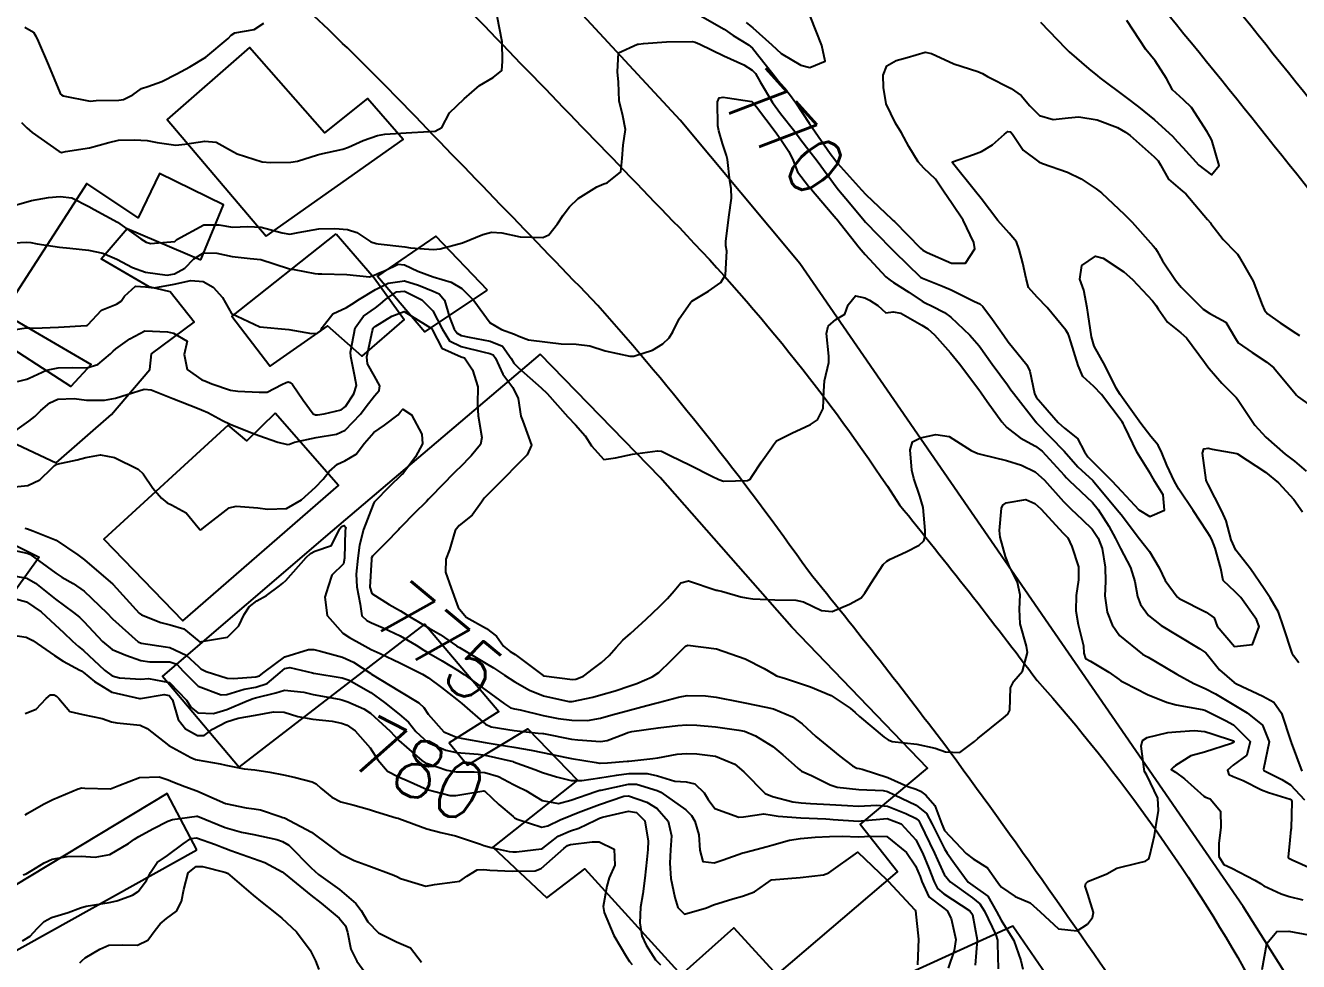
# Model space of a CAD drawing. Header units: metres. Extents: x 307586 to 320046, y 7427249 to 7434250.
# Drawn here: x 318840 to 318928.5, y 7429767.6 to 7429832.6 of the extents above; entities that cross this region are included whole.
import ezdxf
from ezdxf.enums import TextEntityAlignment as Align

# ---------------------------------------------------------------- set-up
doc = ezdxf.new("R2010")
doc.units = ezdxf.units.M
doc.header["$MEASUREMENT"] = 0
for name, color, linetype in [('Cotas', 45, 'Continuous'), ('Curvas de Nivel 1m', 11, 'Continuous'), ('Curvas de Nivel 5m', 15, 'Continuous'), ('Divisa', 42, 'FENCELINE2'), ('Edificações', 30, 'Continuous'), ('Linha Férrea', 20, 'Continuous'), ('Vias Primárias', 230, 'Continuous')]:
    doc.layers.add(name, color=color, linetype=linetype)
doc.styles.add('Style-STANDARD', font='STANDARD.shx')
doc.linetypes.add('FENCELINE2', pattern='A,0.25,-0.1,[132,ltypeshp.shx,S=0.1,R=0,X=-0.1,Y=0],-0.1,1', length=1.45)

msp = doc.modelspace()

# ---------------------------------------------------------------- linework, layer by layer
at = {"layer": 'Curvas de Nivel 1m', "flags": 128}
for points, elevation in [([(318839.686, 7429825.891), (318840.064, 7429825.51), (318840.436, 7429825.176), (318842.302, 7429823.861), (318842.422, 7429823.813), (318842.473, 7429823.808), (318842.751, 7429823.855), (318844.426, 7429824.126), (318845.756, 7429824.49), (318846.431, 7429824.644), (318847.558, 7429824.672), (318848.431, 7429824.634), (318849.136, 7429824.485), (318850.428, 7429824.317), (318851.057, 7429824.382), (318852.431, 7429824.578), (318853.215, 7429824.512), (318854.424, 7429823.849), (318854.675, 7429823.707), (318856.415, 7429823.147), (318857.005, 7429823.093), (318858.415, 7429823.127), (318858.881, 7429823.198), (318860.27, 7429823.642), (318860.423, 7429823.68), (318862.022, 7429824.029), (318862.428, 7429824.167), (318863.45, 7429824.622), (318864.437, 7429824.977), (318864.951, 7429825.072), (318866.439, 7429825.172), (318866.827, 7429825.178), (318868.44, 7429825.286), (318868.911, 7429825.543), (318869.448, 7429826.545), (318870.473, 7429827.52), (318871.534, 7429828.457), (318872.488, 7429829.002), (318873.086, 7429829.491), (318873.137, 7429830.128), (318873.116, 7429831.491), (318872.767, 7429833.269)], 769), ([(318839.915, 7429832.496), (318840.517, 7429832.155), (318840.699, 7429831.878), (318840.853, 7429831.533), (318841.575, 7429829.869), (318842.358, 7429827.977), (318842.414, 7429827.861), (318842.472, 7429827.793), (318842.591, 7429827.739), (318844.466, 7429827.373), (318844.889, 7429827.403), (318846.467, 7429827.441), (318846.791, 7429827.484), (318847.43, 7429827.8), (318848.034, 7429828.238), (318848.479, 7429828.388), (318849.445, 7429828.738), (318850.488, 7429829.27), (318851.403, 7429829.751), (318852.5, 7429830.423), (318854.06, 7429831.717), (318854.273, 7429831.957), (318854.519, 7429832.105), (318855.866, 7429832.353), (318856.529, 7429832.783)], 768), ([(318886.876, 7429833.327), (318888.533, 7429832.361), (318889.159, 7429831.93), (318890.233, 7429831.284), (318890.519, 7429831.044), (318891.913, 7429829.266), (318892.486, 7429828.541), (318893.088, 7429827.86), (318893.516, 7429827.244), (318894.452, 7429825.831), (318894.871, 7429825.226), (318895.917, 7429823.726), (318896.294, 7429823.211), (318896.421, 7429823.051), (318898.087, 7429821.193), (318898.398, 7429820.868), (318900.206, 7429819.163), (318900.289, 7429819.078), (318900.371, 7429818.996), (318902.19, 7429817.142), (318902.351, 7429817.007), (318902.645, 7429816.839), (318904.338, 7429816.099), (318905.328, 7429816.11), (318905.957, 7429817.094), (318905.907, 7429817.545), (318905.166, 7429819.102), (318904.39, 7429820.225), (318903.795, 7429821.119), (318903.222, 7429821.939), (318902.419, 7429822.716), (318902.024, 7429823.144), (318901.371, 7429824.214), (318900.879, 7429825.156), (318900.453, 7429825.839), (318899.81, 7429827.17), (318899.622, 7429828.311), (318899.589, 7429829.174), (318899.856, 7429829.817), (318900.508, 7429830.178), (318901.266, 7429830.398), (318902.517, 7429830.757), (318902.965, 7429830.684), (318904.506, 7429829.953), (318906.176, 7429829.415), (318906.496, 7429829.276), (318906.844, 7429829.086), (318908.485, 7429828.246), (318909.183, 7429827.763), (318909.786, 7429827.05), (318910.463, 7429826.378), (318911.404, 7429826.085), (318912.461, 7429826.206), (318913.192, 7429826.279), (318914.459, 7429826.075), (318915.895, 7429825.532), (318916.447, 7429825.215), (318916.763, 7429824.967), (318918.428, 7429823.489), (318918.7, 7429823.22), (318918.866, 7429822.943), (318919.434, 7429821.955), (318920.405, 7429821.121), (318920.626, 7429820.918), (318922.133, 7429819.146), (318922.343, 7429818.9), (318922.372, 7429818.856), (318923.234, 7429817.759), (318924.08, 7429816.874), (318924.216, 7429816.737), (318924.35, 7429816.555), (318925.313, 7429814.86), (318925.945, 7429813.217), (318926.095, 7429812.852), (318926.3, 7429812.593), (318927.185, 7429811.95), (318928.287, 7429811.248), (318928.528, 7429811.069)], 769), ([(318890.074, 7429832.822), (318890.535, 7429832.462), (318891.858, 7429831.267), (318892.514, 7429830.672), (318893.874, 7429829.868), (318894.5, 7429829.703), (318895.573, 7429830.154), (318895.331, 7429831.222), (318894.543, 7429833.23)], 768), ([(318910.541, 7429832.845), (318912.284, 7429831.022), (318912.519, 7429830.784), (318913.891, 7429829.61), (318914.495, 7429829.116), (318914.661, 7429828.988), (318916.479, 7429827.615), (318917.345, 7429826.961), (318918.46, 7429826.073), (318919.714, 7429824.931), (318920.063, 7429824.549), (318920.435, 7429824.139), (318921.539, 7429822.909), (318922.416, 7429822.247), (318922.944, 7429822.892), (318922.449, 7429824.654), (318922.314, 7429824.901), (318922.124, 7429825.236), (318921.025, 7429826.914), (318920.478, 7429827.459), (318919.697, 7429828.144), (318919.299, 7429828.938), (318918.511, 7429830.171), (318917.857, 7429830.957), (318916.543, 7429832.97)], 768), ([(318838.338, 7429817.468), (318840.033, 7429817.569), (318840.348, 7429817.543), (318840.776, 7429817.446), (318842.343, 7429817.213), (318843.045, 7429817.147), (318844.341, 7429817.007), (318845.358, 7429816.799), (318846.332, 7429816.388), (318847.409, 7429815.799), (318848.32, 7429815.478), (318849.83, 7429815.279), (318850.319, 7429815.361), (318851.046, 7429815.753), (318851.674, 7429816.406), (318852.339, 7429816.826), (318853.266, 7429816.799), (318854.336, 7429816.572), (318855.59, 7429816.442), (318856.333, 7429816.353), (318858.252, 7429815.743), (318858.324, 7429815.724), (318858.652, 7429815.665), (318860.076, 7429815.4), (318860.32, 7429815.369), (318860.582, 7429815.376), (318862.32, 7429815.322), (318863.875, 7429815.153), (318864.32, 7429815.322), (318864.506, 7429815.404), (318864.934, 7429815.584), (318865.871, 7429816.033), (318866.329, 7429815.997), (318867.25, 7429815.561), (318868.319, 7429815.166), (318869.571, 7429814.787), (318870.311, 7429814.353), (318871.149, 7429813.512), (318872.28, 7429811.953), (318873.051, 7429811.488), (318873.969, 7429811.174), (318874.269, 7429811.041), (318874.948, 7429810.781), (318876.265, 7429810.61), (318877.207, 7429810.497), (318878.263, 7429810.469), (318879.197, 7429810.351), (318880.259, 7429810.024), (318881.993, 7429809.645), (318882.257, 7429809.648), (318883.568, 7429810.056), (318884.27, 7429810.49), (318884.715, 7429810.907), (318884.976, 7429811.343), (318885.403, 7429812.228), (318886.168, 7429813.331), (318886.235, 7429813.399), (318886.304, 7429813.457), (318887.459, 7429814.171), (318888.318, 7429814.769), (318888.635, 7429815.305), (318888.72, 7429816.932), (318888.668, 7429817.305), (318888.663, 7429817.613), (318888.868, 7429819.303), (318889.059, 7429820.634), (318889.033, 7429821.301), (318888.937, 7429821.831), (318888.762, 7429823.305), (318888.706, 7429823.586), (318888.434, 7429824.423), (318888.171, 7429825.313), (318888.112, 7429825.65), (318888.066, 7429827.314), (318888.194, 7429827.594), (318888.476, 7429827.644), (318888.763, 7429827.593), (318890.473, 7429827.331), (318890.538, 7429827.279), (318890.777, 7429826.968), (318892.083, 7429825.264), (318892.438, 7429824.759), (318893.035, 7429823.857), (318893.336, 7429823.246), (318893.632, 7429822.459), (318894.405, 7429821.448), (318894.608, 7429821.228), (318896.051, 7429819.541), (318896.336, 7429819.21), (318896.372, 7429819.163), (318897.933, 7429817.194), (318898.346, 7429816.71), (318899.78, 7429815.168), (318900.078, 7429814.921), (318900.319, 7429814.769), (318901.373, 7429814.089), (318902.306, 7429813.46), (318902.515, 7429813.346), (318903.001, 7429813.13), (318903.859, 7429812.677), (318904.295, 7429812.353), (318905.63, 7429811.097), (318906.272, 7429810.353), (318907.171, 7429809.081), (318908.239, 7429807.643), (318908.479, 7429807.31), (318908.643, 7429807.064), (318910.203, 7429805.075), (318910.233, 7429805.04), (318912.183, 7429803.038), (318913.124, 7429801.957), (318914.163, 7429801.001), (318914.259, 7429800.892), (318915.868, 7429798.973), (318916.13, 7429798.631), (318917.406, 7429796.957), (318918.1, 7429796.06), (318918.782, 7429794.94), (318919.207, 7429794.061), (318920.033, 7429792.92), (318920.063, 7429792.894), (318920.167, 7429792.814), (318922.052, 7429791.855), (318922.609, 7429791.452), (318922.806, 7429790.889), (318924.022, 7429789.468), (318925.264, 7429789.618), (318925.728, 7429790.853), (318925.548, 7429791.355), (318924.449, 7429792.866), (318924.067, 7429793.263), (318923.238, 7429794.046), (318923.058, 7429794.885), (318922.685, 7429796.311), (318922.434, 7429796.895), (318922.329, 7429797.111), (318922.118, 7429797.437), (318921.14, 7429798.91), (318920.155, 7429800.396), (318919.85, 7429800.925), (318919.32, 7429802.079), (318918.958, 7429802.938), (318918.707, 7429803.461), (318918.194, 7429804.067), (318917.508, 7429804.957), (318916.23, 7429806.751), (318916.07, 7429806.972), (318915.799, 7429807.413), (318915.018, 7429808.982), (318914.273, 7429810.346), (318914.082, 7429810.993), (318913.848, 7429812.547), (318913.776, 7429812.998), (318913.539, 7429814.226), (318913.259, 7429815.006), (318913.407, 7429815.934), (318914.347, 7429816.586), (318914.882, 7429816.448), (318916.331, 7429815.51), (318916.923, 7429814.964), (318918.308, 7429813.482), (318918.556, 7429813.196), (318918.715, 7429812.944), (318919.36, 7429812.001), (318920.286, 7429811.266), (318920.674, 7429810.916), (318921.933, 7429809.228), (318922.166, 7429808.901), (318922.252, 7429808.787), (318923.129, 7429807.774), (318924.052, 7429806.873), (318924.143, 7429806.783), (318924.231, 7429806.656), (318925.432, 7429804.858), (318926.2, 7429804.018), (318927.539, 7429802.836), (318928.178, 7429802.347), (318929.01, 7429801.656)], 771), ([(318838.267, 7429811.329), (318840.007, 7429811.621), (318840.27, 7429811.618), (318840.553, 7429811.595), (318842.271, 7429811.657), (318844.215, 7429811.773), (318844.273, 7429811.795), (318844.292, 7429811.811), (318844.308, 7429811.83), (318845.26, 7429812.849), (318846.295, 7429813.263), (318846.631, 7429813.474), (318846.849, 7429813.805), (318847.608, 7429814.499), (318848.31, 7429814.458), (318848.926, 7429814.398), (318850.312, 7429814.647), (318851.475, 7429814.909), (318852.314, 7429814.841), (318853.016, 7429814.436), (318853.66, 7429813.72), (318854.286, 7429812.612), (318856.273, 7429811.69), (318858.271, 7429811.492), (318859.845, 7429811.223), (318860.269, 7429811.233), (318860.493, 7429811.415), (318860.601, 7429811.637), (318861.339, 7429812.578), (318862.294, 7429813.03), (318862.661, 7429813.251), (318863.184, 7429813.607), (318864.31, 7429814.273), (318865.176, 7429814.719), (318866.316, 7429814.88), (318867.288, 7429814.585), (318868.309, 7429814.153), (318868.735, 7429813.972), (318869.095, 7429813.538), (318869.458, 7429812.36), (318869.782, 7429811.527), (318869.979, 7429811.233), (318870.269, 7429811.084), (318870.815, 7429810.967), (318872.265, 7429810.693), (318873.121, 7429810.346), (318873.745, 7429809.478), (318873.924, 7429809.149), (318874.246, 7429808.823), (318875.828, 7429807.454), (318876.227, 7429807.048), (318877.678, 7429805.435), (318878.197, 7429804.88), (318878.882, 7429804.112), (318879.325, 7429803.413), (318880.169, 7429802.456), (318880.993, 7429802.57), (318882.175, 7429802.834), (318883.898, 7429803.073), (318884.18, 7429803.054), (318884.786, 7429802.735), (318886.17, 7429802.063), (318887.68, 7429801.315), (318888.159, 7429801.067), (318888.494, 7429800.969), (318890.159, 7429801.008), (318890.339, 7429801.099), (318890.454, 7429801.277), (318891.142, 7429802.301), (318891.84, 7429803.263), (318891.966, 7429803.481), (318892.188, 7429803.767), (318893.235, 7429804.286), (318894.198, 7429804.724), (318894.538, 7429804.888), (318895.026, 7429805.222), (318895.429, 7429806.003), (318895.469, 7429807.218), (318895.521, 7429807.936), (318895.813, 7429809.214), (318895.825, 7429809.648), (318895.656, 7429811.216), (318895.77, 7429811.733), (318896.293, 7429812.202), (318896.926, 7429812.574), (318897.161, 7429813.201), (318897.675, 7429813.83), (318898.308, 7429813.694), (318898.653, 7429813.531), (318899.225, 7429813.176), (318899.78, 7429812.65), (318900.299, 7429812.734), (318900.827, 7429812.625), (318902.289, 7429811.792), (318902.688, 7429811.535), (318903.153, 7429811.127), (318904.264, 7429809.871), (318904.898, 7429809.104), (318906.235, 7429807.32), (318906.402, 7429807.088), (318906.824, 7429806.484), (318907.845, 7429805.074), (318908.199, 7429804.678), (318909.111, 7429803.975), (318910.186, 7429803.398), (318910.648, 7429803.035), (318912.167, 7429801.386), (318912.343, 7429801.195), (318912.53, 7429801.014), (318914.14, 7429799.465), (318914.536, 7429798.986), (318915.28, 7429797.82), (318915.742, 7429796.974), (318916.102, 7429796.273), (318916.782, 7429794.963), (318917.089, 7429793.976), (318917.279, 7429792.952), (318917.49, 7429792.381), (318918.05, 7429791.628), (318918.912, 7429790.931), (318920.033, 7429790.254), (318921.607, 7429789.316), (318922.015, 7429789.028), (318922.131, 7429788.898), (318922.976, 7429787.859), (318923.994, 7429786.972), (318924.16, 7429786.868), (318925.985, 7429786.014), (318926.75, 7429785.608), (318927.277, 7429784.83), (318927.944, 7429782.877), (318927.961, 7429782.82), (318927.966, 7429782.796), (318928.702, 7429780.812)], 772), ([(318839.427, 7429807.892), (318840.068, 7429808.04), (318840.226, 7429808.108), (318841.433, 7429808.676), (318842.243, 7429808.827), (318843.255, 7429808.857), (318844.243, 7429808.843), (318845.007, 7429809.061), (318845.883, 7429809.814), (318846.065, 7429810.001), (318846.256, 7429810.154), (318847.219, 7429810.845), (318848.269, 7429811.398), (318849.847, 7429811.345), (318850.268, 7429811.24), (318851.203, 7429810.691), (318850.999, 7429809.753), (318851.205, 7429808.713), (318852.236, 7429808.007), (318852.427, 7429807.929), (318852.923, 7429807.73), (318854.227, 7429807.283), (318854.727, 7429807.203), (318856.225, 7429807.134), (318856.763, 7429807.146), (318857.785, 7429807.674), (318858.082, 7429807.824), (318858.235, 7429807.85), (318858.381, 7429807.815), (318858.54, 7429807.665), (318859.279, 7429806.592), (318859.966, 7429805.644), (318860.12, 7429805.56), (318860.202, 7429805.56), (318860.271, 7429805.57), (318860.74, 7429805.635), (318861.915, 7429805.915), (318862.211, 7429806.147), (318862.801, 7429807.035), (318862.977, 7429807.609), (318862.869, 7429808.241), (318862.581, 7429809.615), (318862.572, 7429809.931), (318862.884, 7429811.611), (318863.465, 7429812.423), (318864.294, 7429813.012), (318864.633, 7429813.252), (318864.997, 7429813.583), (318865.769, 7429814.115), (318866.309, 7429814.152), (318867.533, 7429813.558), (318868.292, 7429812.796), (318868.937, 7429811.54), (318869.45, 7429810.717), (318870.261, 7429810.313), (318871.849, 7429809.912), (318872.256, 7429809.823), (318872.487, 7429809.728), (318872.643, 7429809.494), (318873.154, 7429808.399), (318873.855, 7429807.476), (318874.221, 7429806.691), (318874.408, 7429805.468), (318874.543, 7429805.123), (318875.136, 7429803.46), (318874.848, 7429802.788), (318874.162, 7429802.093), (318873.85, 7429801.782), (318873.552, 7429801.479), (318872.138, 7429800.049), (318871.866, 7429799.772), (318871.664, 7429799.505), (318871.028, 7429798.607), (318870.116, 7429797.878), (318869.852, 7429797.524), (318869.445, 7429796.177), (318869.181, 7429795.534), (318869.172, 7429794.632), (318869.573, 7429793.527), (318870.043, 7429792.174), (318870.606, 7429791.514), (318872.025, 7429790.717), (318872.709, 7429790.179), (318873.207, 7429789.482), (318873.667, 7429789.133), (318874.007, 7429788.912), (318875.966, 7429787.45), (318875.993, 7429787.436), (318876.013, 7429787.429), (318877.989, 7429787.169), (318878.218, 7429787.189), (318878.767, 7429787.412), (318879.463, 7429787.941), (318880.003, 7429788.368), (318880.556, 7429788.846), (318881.041, 7429789.39), (318881.492, 7429789.911), (318882.023, 7429790.377), (318883.129, 7429791.364), (318884.052, 7429792.254), (318884.606, 7429792.796), (318885.071, 7429793.34), (318885.518, 7429793.886), (318886.07, 7429794.035), (318887.98, 7429793.395), (318888.064, 7429793.375), (318888.122, 7429793.367), (318888.353, 7429793.306), (318889.7, 7429792.926), (318890.059, 7429792.846), (318890.541, 7429792.792), (318892.057, 7429792.718), (318893.513, 7429792.694), (318894.056, 7429792.574), (318895.301, 7429791.967), (318896.05, 7429791.901), (318897.259, 7429792.402), (318898.06, 7429792.862), (318898.324, 7429793.186), (318898.727, 7429793.837), (318899.583, 7429795.167), (318899.847, 7429795.403), (318900.089, 7429795.54), (318901.188, 7429796.057), (318902.103, 7429796.509), (318902.43, 7429796.813), (318902.509, 7429797.134), (318902.507, 7429797.524), (318902.373, 7429799.136), (318902.144, 7429799.911), (318901.726, 7429801.144), (318901.598, 7429801.717), (318901.462, 7429803.147), (318901.636, 7429803.698), (318902.191, 7429803.967), (318903.262, 7429804.193), (318904.193, 7429804.073), (318905.707, 7429803.095), (318906.181, 7429802.887), (318906.446, 7429802.822), (318908.176, 7429802.396), (318909.199, 7429802.08), (318910.169, 7429801.603), (318910.813, 7429801.033), (318912.141, 7429799.554), (318912.663, 7429799.012), (318913.427, 7429798.301), (318914.119, 7429797.63), (318914.551, 7429796.986), (318914.808, 7429796.278), (318915.028, 7429794.981), (318915.056, 7429793.997), (318915.014, 7429792.98), (318915.176, 7429791.854), (318915.504, 7429790.975), (318916.032, 7429790.237), (318917.633, 7429788.946), (318917.873, 7429788.804), (318918.011, 7429788.723), (318918.514, 7429788.429), (318919.999, 7429787.546), (318921.2, 7429786.908), (318921.988, 7429786.544), (318922.697, 7429786.174), (318923.971, 7429785.42), (318924.908, 7429784.861), (318925.96, 7429784.005), (318926.425, 7429782.843), (318926.023, 7429780.948), (318926.048, 7429780.848), (318927.308, 7429780.223), (318927.908, 7429779.849), (318928.889, 7429778.81)], 773), ([(318838.498, 7429803.905), (318840.195, 7429805.123), (318840.613, 7429805.461), (318841.033, 7429805.872), (318841.667, 7429806.406), (318842.215, 7429806.667), (318843.358, 7429806.701), (318844.214, 7429806.595), (318845.453, 7429806.579), (318846.217, 7429806.722), (318847.04, 7429806.982), (318848.226, 7429807.349), (318848.713, 7429807.296), (318850.217, 7429806.693), (318851.924, 7429806.025), (318852.206, 7429805.925), (318852.641, 7429805.733), (318853.655, 7429805.176), (318854.195, 7429804.918), (318855.51, 7429804.376), (318856.187, 7429804.125), (318857.517, 7429803.677), (318858.18, 7429803.497), (318858.316, 7429803.533), (318858.668, 7429803.663), (318860.186, 7429803.987), (318861.587, 7429804.228), (318862.192, 7429804.505), (318863.267, 7429805.604), (318863.651, 7429806.158), (318864.222, 7429806.885), (318864.567, 7429807.247), (318864.608, 7429807.586), (318864.24, 7429808.254), (318863.753, 7429809.103), (318863.696, 7429809.598), (318864.096, 7429811.418), (318864.146, 7429811.592), (318864.2, 7429811.665), (318864.275, 7429811.713), (318865.447, 7429812.416), (318866.291, 7429812.755), (318868.239, 7429811.55), (318868.272, 7429811.45), (318868.917, 7429810.197), (318870.254, 7429809.6), (318870.48, 7429809.518), (318871.052, 7429808.705), (318871.423, 7429807.508), (318871.403, 7429806.32), (318871.434, 7429805.508), (318871.695, 7429803.997), (318871.607, 7429803.506), (318870.961, 7429802.722), (318870.159, 7429801.914), (318869.963, 7429801.715), (318869.774, 7429801.526), (318868.136, 7429799.851), (318867.985, 7429799.7), (318867.838, 7429799.553), (318866.983, 7429798.703), (318866.115, 7429797.804), (318866.004, 7429797.681), (318865.901, 7429797.572), (318865.018, 7429796.662), (318864.085, 7429795.757), (318864.032, 7429795.642), (318864.025, 7429795.591), (318864.016, 7429795.525), (318863.902, 7429793.592), (318864.056, 7429793.153), (318865.246, 7429792.377), (318866.039, 7429791.954), (318866.656, 7429791.564), (318868.025, 7429790.743), (318868.791, 7429790.309), (318869.936, 7429789.521), (318869.982, 7429789.489), (318870.012, 7429789.471), (318870.134, 7429789.396), (318872.001, 7429788.291), (318872.499, 7429787.994), (318873.259, 7429787.481), (318873.986, 7429787.003), (318875.01, 7429786.427), (318875.972, 7429786.031), (318877.739, 7429785.65), (318877.966, 7429785.653), (318879.418, 7429785.958), (318879.973, 7429786.105), (318880.968, 7429786.4), (318881.983, 7429786.728), (318882.465, 7429786.894), (318883.537, 7429787.357), (318883.996, 7429787.665), (318884.85, 7429788.496), (318885.695, 7429789.333), (318885.855, 7429789.492), (318886.016, 7429789.562), (318888.013, 7429789.3), (318890.006, 7429788.602), (318891.321, 7429787.946), (318891.996, 7429787.536), (318892.179, 7429787.442), (318892.795, 7429787.248), (318893.987, 7429786.862), (318894.549, 7429786.66), (318895.976, 7429786.056), (318897.305, 7429785.19), (318897.656, 7429784.881), (318897.957, 7429784.6), (318899.653, 7429783.163), (318899.941, 7429782.979), (318900.219, 7429782.879), (318901.938, 7429782.68), (318903.218, 7429782.403), (318903.933, 7429782.149), (318904.929, 7429782.104), (318905.941, 7429782.864), (318906.175, 7429783.087), (318907.957, 7429784.511), (318908.257, 7429784.76), (318908.407, 7429785.056), (318908.45, 7429786.591), (318908.687, 7429787.053), (318909.282, 7429787.765), (318909.626, 7429789.044), (318909.56, 7429789.504), (318909.129, 7429791.049), (318909.066, 7429792.063), (318909.111, 7429793.054), (318908.921, 7429793.907), (318908.346, 7429795.066), (318908.093, 7429795.718), (318907.725, 7429797.074), (318907.673, 7429797.519), (318907.815, 7429799.073), (318907.91, 7429799.299), (318908.139, 7429799.447), (318909.507, 7429799.685), (318910.138, 7429799.412), (318910.554, 7429799.036), (318912.116, 7429797.337), (318912.277, 7429797.18), (318912.424, 7429797.015), (318912.7, 7429796.415), (318913.164, 7429795.004), (318913.177, 7429794.106), (318913.002, 7429793.006), (318912.985, 7429791.939), (318913.157, 7429791.003), (318913.512, 7429789.506), (318913.54, 7429788.997), (318913.655, 7429788.641), (318914.008, 7429788.46), (318915.284, 7429787.693), (318915.995, 7429787.166), (318916.114, 7429787.088), (318916.339, 7429786.965), (318917.981, 7429786.131), (318919.299, 7429785.601), (318919.97, 7429785.41), (318921.765, 7429785.103), (318921.965, 7429785.039), (318922.24, 7429784.896), (318923.399, 7429784.32), (318923.954, 7429784.019), (318925.111, 7429782.858), (318924.878, 7429781.917), (318923.927, 7429781.233), (318923.522, 7429780.876), (318923.615, 7429780.571), (318923.916, 7429780.437), (318924.62, 7429780.155), (318925.903, 7429779.51), (318926.375, 7429779.318), (318927.894, 7429778.869), (318927.957, 7429778.819), (318928.011, 7429778.7), (318927.946, 7429776.819), (318927.939, 7429776.752), (318927.865, 7429776.015), (318927.751, 7429774.822), (318927.796, 7429774.765), (318927.852, 7429774.733), (318928.028, 7429774.641), (318929.838, 7429773.837)], 774), ([(318928.485, 7429788.338), (318928.111, 7429788.819), (318928.016, 7429788.996), (318927.419, 7429790.829), (318927.07, 7429791.852), (318926.504, 7429792.843), (318926.072, 7429793.478), (318925.121, 7429794.86), (318924.102, 7429796.165), (318923.783, 7429796.875), (318923.446, 7429798.2), (318923.14, 7429798.885), (318922.161, 7429800.763), (318922.094, 7429800.901), (318922.042, 7429801.024), (318921.786, 7429802.904), (318921.893, 7429803.196), (318922.186, 7429803.241), (318922.463, 7429803.172), (318924.183, 7429802.89), (318924.236, 7429802.869), (318926.17, 7429801.591), (318927.083, 7429800.841), (318928.146, 7429799.694), (318928.739, 7429798.821)], 772), ([(318839.916, 7429797.698), (318840.101, 7429797.642), (318840.472, 7429797.503), (318842.098, 7429796.864), (318843.599, 7429795.837), (318843.882, 7429795.634), (318844.079, 7429795.484), (318846.039, 7429793.81), (318846.063, 7429793.787), (318847.87, 7429791.792), (318848.032, 7429791.667), (318849.382, 7429791.126), (318850.025, 7429790.982), (318850.967, 7429790.695), (318852.014, 7429789.833), (318852.069, 7429789.794), (318854.017, 7429790.112), (318854.811, 7429790.916), (318855.179, 7429791.699), (318855.51, 7429792.226), (318856.047, 7429792.654), (318856.721, 7429793.015), (318857.63, 7429793.674), (318857.866, 7429793.871), (318858.067, 7429794.065), (318859.479, 7429795.649), (318859.789, 7429795.943), (318860.09, 7429796.087), (318861.235, 7429796.49), (318861.806, 7429797.623), (318861.933, 7429797.804), (318862.115, 7429797.872), (318862.23, 7429797.734), (318862.214, 7429797.618), (318862.199, 7429797.532), (318862.14, 7429795.619), (318862.079, 7429795.218), (318861.265, 7429794.434), (318861.003, 7429793.631), (318860.776, 7429792.909), (318860.939, 7429791.631), (318862.021, 7429790.401), (318862.491, 7429790.086), (318863.383, 7429789.599), (318863.799, 7429789.382), (318864.01, 7429789.269), (318864.619, 7429788.972), (318866.001, 7429788.343), (318866.515, 7429788.082), (318867.566, 7429787.546), (318867.989, 7429787.296), (318868.892, 7429786.618), (318869.967, 7429785.785), (318870.295, 7429785.517), (318871.949, 7429784.071), (318872.335, 7429783.883), (318873.944, 7429783.623), (318875.61, 7429783.453), (318875.943, 7429783.424), (318875.977, 7429783.415), (318877.937, 7429783.039), (318878.379, 7429782.973), (318879.935, 7429782.874), (318880.398, 7429782.933), (318881.572, 7429783.384), (318881.838, 7429783.487), (318881.944, 7429783.517), (318882.126, 7429783.559), (318883.948, 7429783.828), (318885.315, 7429783.971), (318885.95, 7429784.016), (318886.643, 7429784.013), (318887.949, 7429783.893), (318889.564, 7429783.666), (318889.946, 7429783.578), (318890.721, 7429783.272), (318891.935, 7429782.516), (318892.623, 7429781.943), (318893.415, 7429781.238), (318893.674, 7429780.989), (318893.917, 7429780.818), (318894.618, 7429780.517), (318895.903, 7429779.859), (318896.388, 7429779.69), (318897.898, 7429779.53), (318899.594, 7429779.467), (318899.896, 7429779.386), (318900.377, 7429779.155), (318901.886, 7429778.434), (318902.613, 7429777.862), (318903.007, 7429777.123), (318903.847, 7429775.404), (318904.039, 7429775.108), (318904.555, 7429774.384), (318905.509, 7429773.093), (318905.821, 7429772.861), (318906.859, 7429772.12), (318907.476, 7429771.065), (318907.794, 7429770.451), (318908.674, 7429769.051), (318909.164, 7429767.641), (318909.296, 7429767.045)], 776), ([(318838.476, 7429796.293), (318840.084, 7429795.964), (318840.279, 7429795.878), (318842.07, 7429794.556), (318842.49, 7429794.276), (318843.283, 7429793.842), (318844.055, 7429793.305), (318845.623, 7429791.814), (318846.029, 7429791.403), (318847.809, 7429789.792), (318848.012, 7429789.702), (318849.693, 7429789.448), (318850.009, 7429789.396), (318851.133, 7429788.877), (318851.996, 7429788.08), (318852.17, 7429787.913), (318852.52, 7429787.732), (318853.986, 7429787.26), (318854.441, 7429787.25), (318855.988, 7429787.361), (318856.244, 7429787.431), (318856.558, 7429787.682), (318858.004, 7429788.748), (318859.637, 7429789.272), (318860.009, 7429789.263), (318860.487, 7429789.156), (318862.004, 7429788.728), (318862.77, 7429788.378), (318863.974, 7429787.59), (318863.993, 7429787.577), (318864.029, 7429787.553), (318865.975, 7429786.368), (318867.326, 7429785.55), (318867.654, 7429785.239), (318867.955, 7429784.77), (318869.051, 7429783.529), (318869.938, 7429783.162), (318870.378, 7429783.074), (318871.932, 7429782.801), (318872.767, 7429782.65), (318873.928, 7429782.471), (318875.114, 7429782.27), (318875.923, 7429782.115), (318877.581, 7429781.762), (318877.917, 7429781.692), (318879.635, 7429781.403), (318879.879, 7429781.367), (318879.913, 7429781.367), (318880.434, 7429781.395), (318881.802, 7429781.493), (318881.915, 7429781.507), (318883.584, 7429781.689), (318883.919, 7429781.743), (318885.282, 7429781.984), (318885.93, 7429782.03), (318886.63, 7429782.019), (318887.928, 7429781.849), (318889.278, 7429781.286), (318889.915, 7429780.755), (318891.392, 7429779.265), (318891.891, 7429779.04), (318893.32, 7429778.671), (318893.887, 7429778.603), (318894.544, 7429778.566), (318895.886, 7429778.492), (318897.11, 7429778.417), (318897.885, 7429778.383), (318899.156, 7429778.438), (318899.885, 7429778.371), (318901.158, 7429777.869), (318901.877, 7429777.512), (318902.084, 7429777.346), (318902.2, 7429777.135), (318902.485, 7429776.509), (318903.152, 7429775.12), (318903.361, 7429774.64), (318903.828, 7429773.631), (318904.256, 7429773.106), (318905.812, 7429771.995), (318906.315, 7429771.589), (318906.64, 7429771.077), (318907.42, 7429769.424), (318907.532, 7429769.064), (318907.539, 7429768.832), (318907.59, 7429767.062)], 777), ([(318838.636, 7429794.468), (318840.066, 7429794.209), (318840.67, 7429793.874), (318842.046, 7429792.763), (318843.306, 7429791.841), (318843.714, 7429791.519), (318844.027, 7429791.211), (318845.323, 7429789.817), (318846.008, 7429789.272), (318846.937, 7429788.868), (318848, 7429788.486), (318848.611, 7429788.393), (318849.999, 7429788.408), (318850.483, 7429788.24), (318850.94, 7429787.751), (318851.978, 7429786.717), (318853.582, 7429786.102), (318853.969, 7429786.141), (318855.168, 7429786.505), (318855.977, 7429786.649), (318856.766, 7429786.893), (318857.664, 7429787.665), (318857.996, 7429787.932), (318858.351, 7429788.011), (318859.928, 7429787.641), (318859.993, 7429787.625), (318860.013, 7429787.619), (318861.988, 7429787.292), (318862.478, 7429787.12), (318863.973, 7429786.279), (318864.929, 7429785.58), (318865.955, 7429784.773), (318866.59, 7429784.201), (318867.096, 7429783.553), (318867.932, 7429782.801), (318869.187, 7429782.264), (318869.922, 7429782.115), (318871.434, 7429781.991), (318871.919, 7429781.921), (318873.865, 7429781.471), (318873.901, 7429781.458), (318875.369, 7429780.917), (318875.906, 7429780.718), (318876.876, 7429780.409), (318877.9, 7429780.157), (318878.638, 7429780.151), (318879.902, 7429780.353), (318881.046, 7429780.531), (318881.905, 7429780.635), (318883.194, 7429780.649), (318883.904, 7429780.493), (318885.115, 7429780.123), (318885.904, 7429780.055), (318886.513, 7429779.932), (318887.143, 7429779.311), (318887.429, 7429778.848), (318887.882, 7429778.221), (318889.549, 7429777.611), (318889.876, 7429777.634), (318891.299, 7429777.846), (318891.878, 7429777.76), (318892.305, 7429777.681), (318893.876, 7429777.571), (318895.605, 7429777.483), (318895.875, 7429777.465), (318896.121, 7429777.452), (318897.875, 7429777.342), (318898.053, 7429777.356), (318899.876, 7429777.509), (318900.851, 7429777.15), (318901.856, 7429776.038), (318902.337, 7429775.133), (318902.774, 7429774.068), (318903.13, 7429773.12), (318903.367, 7429772.665), (318903.815, 7429772.287), (318905.609, 7429771.092), (318905.799, 7429770.839), (318906.13, 7429769.085), (318905.998, 7429767.329)], 778), ([(318839.122, 7429792.819), (318840.043, 7429792.578), (318841.066, 7429791.87), (318842.024, 7429790.978), (318842.609, 7429790.442), (318843.233, 7429789.842), (318843.652, 7429789.48), (318844.007, 7429789.195), (318845.472, 7429787.815), (318845.987, 7429787.44), (318846.495, 7429787.293), (318847.984, 7429787.203), (318848.526, 7429787.24), (318849.981, 7429786.967), (318851.161, 7429785.748), (318851.465, 7429785.252), (318851.954, 7429784.854), (318853.036, 7429784.806), (318853.957, 7429785.087), (318855.375, 7429785.696), (318855.792, 7429785.865), (318855.966, 7429785.905), (318857.381, 7429786.26), (318857.974, 7429786.429), (318859.316, 7429786.304), (318859.97, 7429786.141), (318861.781, 7429785.807), (318861.965, 7429785.759), (318862.376, 7429785.614), (318863.497, 7429785.135), (318863.955, 7429784.842), (318865.315, 7429783.576), (318865.934, 7429782.947), (318867.525, 7429781.546), (318867.766, 7429781.396), (318867.911, 7429781.329), (318869.251, 7429780.871), (318869.905, 7429780.758), (318871.154, 7429780.757), (318871.905, 7429780.715), (318872.842, 7429780.425), (318873.897, 7429779.869), (318874.165, 7429779.737), (318874.757, 7429779.461), (318875.465, 7429779.031), (318875.886, 7429778.767), (318877.018, 7429778.567), (318877.887, 7429778.796), (318879.63, 7429779.403), (318879.894, 7429779.477), (318879.992, 7429779.497), (318881.898, 7429779.908), (318882.435, 7429779.909), (318883.894, 7429779.463), (318884.128, 7429779.348), (318885.881, 7429778.115), (318886.277, 7429777.724), (318886.495, 7429777.321), (318886.788, 7429776.387), (318886.858, 7429775.315), (318887.056, 7429774.533), (318887.834, 7429774.448), (318888.481, 7429774.649), (318889.841, 7429775.127), (318889.961, 7429775.16), (318890.385, 7429775.275), (318891.537, 7429775.573), (318891.849, 7429775.675), (318893.075, 7429776.021), (318893.856, 7429776.132), (318894.856, 7429776.222), (318895.859, 7429776.273), (318896.766, 7429776.29), (318897.859, 7429776.245), (318898.739, 7429776.292), (318899.859, 7429776.259), (318901.223, 7429775.146), (318901.834, 7429774.24), (318902.177, 7429773.486), (318902.289, 7429773.133), (318902.767, 7429772.081), (318903.805, 7429771.288), (318904.034, 7429771.108), (318904.331, 7429770.568), (318904.642, 7429769.101), (318904.532, 7429768.336), (318904.101, 7429767.107)], 779), ([(318839.952, 7429784.814), (318840.712, 7429785.116), (318841.41, 7429785.866), (318841.718, 7429786.109), (318841.965, 7429786.116), (318842.131, 7429786.023), (318842.282, 7429785.855), (318843.061, 7429784.951), (318843.952, 7429784.735), (318845.3, 7429784.466), (318845.947, 7429784.244), (318846.315, 7429784.173), (318847.945, 7429783.999), (318848.419, 7429783.775), (318849.925, 7429782.59), (318851.457, 7429781.745), (318851.784, 7429781.614), (318851.911, 7429781.584), (318853.512, 7429781.319), (318853.908, 7429781.225), (318855.182, 7429780.974), (318855.905, 7429780.891), (318856.965, 7429780.735), (318857.902, 7429780.551), (318858.639, 7429780.392), (318859.897, 7429780.077), (318860.189, 7429779.93), (318860.511, 7429779.634), (318861.257, 7429778.997), (318861.884, 7429778.686), (318862.733, 7429778.458), (318863.879, 7429778.149), (318864.302, 7429778.01), (318865.737, 7429777.571), (318865.872, 7429777.532), (318865.929, 7429777.512), (318867.862, 7429776.795), (318868.841, 7429776.547), (318869.855, 7429776.316), (318871.608, 7429775.741), (318871.845, 7429775.651), (318872.346, 7429775.492), (318873.591, 7429775.224), (318873.84, 7429775.201), (318874.097, 7429775.211), (318875.842, 7429775.4), (318875.935, 7429775.449), (318877.007, 7429776.281), (318877.861, 7429776.655), (318878.439, 7429776.84), (318879.589, 7429777.403), (318879.874, 7429777.533), (318880.084, 7429777.607), (318881.879, 7429778.037), (318882.441, 7429777.934), (318883.019, 7429777.363), (318883.268, 7429775.942), (318883.234, 7429775.359), (318883.154, 7429774.678), (318883.023, 7429773.362), (318882.877, 7429772.294), (318882.724, 7429771.366), (318882.674, 7429770.258), (318882.817, 7429769.364), (318883.115, 7429768.709), (318883.756, 7429767.695), (318884.12, 7429767.346)], 781), ([(318839.959, 7429777.782), (318840.135, 7429777.877), (318841.226, 7429778.513), (318841.877, 7429778.828), (318843.642, 7429779.587), (318843.891, 7429779.641), (318844.092, 7429779.627), (318845.891, 7429779.578), (318846.467, 7429779.801), (318847.899, 7429780.376), (318849.256, 7429780.41), (318849.897, 7429780.206), (318850.216, 7429780.077), (318851.044, 7429779.748), (318851.89, 7429779.431), (318853.078, 7429778.915), (318853.882, 7429778.571), (318855.318, 7429778.256), (318855.878, 7429778.194), (318856.302, 7429778.109), (318857.675, 7429777.663), (318857.872, 7429777.594), (318857.973, 7429777.558), (318859.857, 7429776.576), (318861.131, 7429775.627), (318861.838, 7429775.091), (318862.827, 7429774.6), (318863.829, 7429774.221), (318865.571, 7429773.573), (318865.821, 7429773.463), (318866.038, 7429773.348), (318867.812, 7429772.819), (318868.413, 7429772.935), (318869.817, 7429773.109), (318870.164, 7429773.171), (318870.648, 7429773.512), (318871.37, 7429773.962), (318871.828, 7429773.97), (318872.251, 7429773.917), (318873.827, 7429773.856), (318875.405, 7429773.876), (318875.829, 7429774.048), (318877.386, 7429775.427), (318877.639, 7429775.63), (318877.847, 7429775.703), (318879.37, 7429775.885), (318879.85, 7429775.889), (318880.905, 7429775.389), (318880.945, 7429774.275), (318880.557, 7429773.393), (318880.382, 7429772.827), (318880.133, 7429771.397), (318880.193, 7429770.991), (318880.881, 7429769.389), (318881.758, 7429767.898), (318881.965, 7429767.586), (318882.134, 7429767.374)], 782), ([(318839.819, 7429773.607), (318840.017, 7429773.681), (318840.357, 7429773.875), (318841.262, 7429774.432), (318841.831, 7429774.694), (318842.866, 7429774.877), (318843.834, 7429774.899), (318844.814, 7429774.839), (318845.835, 7429775.008), (318847.124, 7429775.791), (318847.554, 7429776.078), (318847.85, 7429776.256), (318848.829, 7429776.799), (318849.867, 7429777.342), (318850.18, 7429777.445), (318851.872, 7429777.681), (318851.94, 7429777.671), (318853.861, 7429776.892), (318854.984, 7429776.571), (318855.854, 7429776.403), (318857.455, 7429776.06), (318857.847, 7429775.929), (318858.278, 7429775.656), (318859.827, 7429774.08), (318860.344, 7429773.635), (318861.807, 7429772.579), (318862.935, 7429771.603), (318863.305, 7429771.114), (318863.78, 7429770.34), (318864.52, 7429769.583), (318865.767, 7429768.951), (318866.744, 7429768.536), (318867.511, 7429767.544)], 783), ([(318839.76, 7429769.025), (318840.298, 7429769.342), (318840.793, 7429769.87), (318841.279, 7429770.364), (318841.781, 7429770.627), (318842.937, 7429770.995), (318843.788, 7429771.304), (318844.195, 7429771.419), (318845.792, 7429771.686), (318846.313, 7429771.802), (318847.4, 7429772.185), (318847.803, 7429772.451), (318848.389, 7429773.2), (318848.651, 7429773.772), (318849.127, 7429774.47), (318849.835, 7429774.955), (318850.941, 7429775.749), (318851.454, 7429776.139), (318851.849, 7429776.176), (318853.185, 7429775.72), (318853.649, 7429775.521), (318853.84, 7429775.446), (318854.245, 7429775.3), (318855.833, 7429774.742), (318856.603, 7429774.451), (318857.825, 7429773.818), (318858.033, 7429773.658), (318859.801, 7429772.188), (318860.531, 7429771.633), (318861.783, 7429770.586), (318862.215, 7429770.051), (318862.364, 7429769.611), (318862.59, 7429768.437), (318863.013, 7429767.601), (318863.738, 7429766.575)], 784), ([(318925.938, 7429767.031), (318926.258, 7429768.843), (318926.951, 7429769.667), (318927.786, 7429769.698), (318929.165, 7429769.423)], 776)]:
    msp.add_lwpolyline(points, dxfattribs=dict(at, elevation=elevation))
at = {"layer": 'Curvas de Nivel 5m', "flags": 128}
for points, elevation in [([(318838.469, 7429819.909), (318840.379, 7429820.468), (318841.573, 7429820.676), (318842.382, 7429820.741), (318843.19, 7429820.657), (318844.375, 7429820.04), (318844.752, 7429819.826), (318846.364, 7429818.958), (318847.981, 7429817.794), (318848.349, 7429817.559), (318848.656, 7429817.478), (318850.351, 7429817.616), (318850.425, 7429817.687), (318850.495, 7429817.759), (318852.363, 7429818.77), (318853.416, 7429818.777), (318854.362, 7429818.601), (318855.418, 7429818.644), (318856.362, 7429818.616), (318857.821, 7429818.213), (318858.357, 7429818.126), (318858.936, 7429818.238), (318860.361, 7429818.488), (318861.476, 7429818.515), (318862.361, 7429818.451), (318862.995, 7429818.246), (318863.979, 7429817.596), (318864.351, 7429817.462), (318864.485, 7429817.454), (318866.348, 7429817.24), (318866.747, 7429817.166), (318868.345, 7429817.051), (318868.791, 7429817.099), (318870.353, 7429817.52), (318871.768, 7429818.096), (318872.361, 7429818.265), (318873.081, 7429818.21), (318874.358, 7429817.937), (318875.932, 7429817.88), (318876.359, 7429818.073), (318876.963, 7429818.848), (318877.36, 7429819.44), (318877.788, 7429820.027), (318878.385, 7429820.599), (318879.688, 7429821.411), (318880.181, 7429821.618), (318880.397, 7429821.689), (318881.348, 7429822.456), (318881.454, 7429823.39), (318881.522, 7429824.299), (318881.672, 7429825.388), (318881.498, 7429826.349), (318881.239, 7429827.392), (318881.186, 7429828.693), (318881.12, 7429829.394), (318881.19, 7429830.716), (318882.522, 7429831.313), (318882.579, 7429831.323), (318882.928, 7429831.374), (318884.524, 7429831.485), (318886.348, 7429831.509), (318886.524, 7429831.473), (318886.851, 7429831.327), (318888.511, 7429830.517), (318889.897, 7429829.894), (318890.497, 7429829.527), (318890.717, 7429829.278), (318891.052, 7429828.709), (318891.902, 7429827.266), (318892.462, 7429826.508), (318893.449, 7429825.245), (318893.867, 7429824.668), (318894.43, 7429823.952), (318894.999, 7429823.224), (318896.404, 7429821.307), (318896.482, 7429821.209), (318896.992, 7429820.606), (318898.176, 7429819.192), (318898.371, 7429818.967), (318899.236, 7429818.051), (318900.098, 7429817.164), (318900.349, 7429816.91), (318902.185, 7429815.141), (318902.322, 7429815.053), (318903.713, 7429814.515), (318904.314, 7429814.247), (318905.947, 7429813.453), (318906.305, 7429813.276), (318906.527, 7429813.088), (318907.194, 7429812.181), (318907.973, 7429811.073), (318908.277, 7429810.651), (318909.573, 7429809.05), (318909.793, 7429808.592), (318910.111, 7429807.042), (318910.229, 7429806.797), (318911.753, 7429805.024), (318912.199, 7429804.647), (318913.112, 7429803.926), (318913.597, 7429802.999), (318913.825, 7429802.641), (318914.176, 7429802.292), (318915.485, 7429800.977), (318916.152, 7429800.274), (318917.368, 7429798.958), (318918.129, 7429798.512), (318919.148, 7429798.935), (318919.065, 7429800.02), (318918.489, 7429800.945), (318918.368, 7429801.15), (318918.168, 7429801.47), (318917.258, 7429802.959), (318916.381, 7429804.788), (318916.286, 7429804.969), (318916.205, 7429805.086), (318914.774, 7429806.985), (318914.238, 7429807.54), (318913.48, 7429808.236), (318913.147, 7429809.007), (318912.647, 7429810.645), (318912.531, 7429811.016), (318912.465, 7429811.198), (318912.287, 7429811.443), (318910.992, 7429813.033), (318910.31, 7429813.751), (318909.689, 7429814.422), (318909.528, 7429815.052), (318909.295, 7429816.099), (318909.05, 7429817.06), (318908.874, 7429817.578), (318908.364, 7429818.182), (318907.569, 7429819.078), (318906.396, 7429820.596), (318906.001, 7429821.094), (318904.423, 7429823.082), (318904.423, 7429823.138), (318905.876, 7429823.648), (318906.431, 7429823.862), (318907.195, 7429824.323), (318908.023, 7429825.074), (318908.268, 7429825.25), (318908.445, 7429825.228), (318908.587, 7429825.068), (318909.33, 7429823.955), (318910.424, 7429823.139), (318910.674, 7429823.037), (318912.417, 7429822.422), (318913.368, 7429821.961), (318914.406, 7429821.282), (318914.762, 7429820.986), (318916.381, 7429819.491), (318916.912, 7429818.965), (318918.357, 7429817.321), (318918.531, 7429817.123), (318918.648, 7429816.946), (318919.018, 7429816.265), (318919.926, 7429814.926), (318920.097, 7429814.699), (318920.318, 7429814.438), (318921.847, 7429812.905), (318922.3, 7429812.616), (318923.421, 7429812.01), (318924.087, 7429810.873), (318924.279, 7429810.58), (318925.235, 7429809.894), (318926.259, 7429809.236), (318926.754, 7429808.845), (318928.235, 7429807.051), (318928.334, 7429806.928), (318928.44, 7429806.827), (318929.486, 7429806.071)], 770), ([(318838.745, 7429800.507), (318840.141, 7429800.647), (318840.971, 7429801.046), (318841.799, 7429801.864), (318841.98, 7429802.037), (318842.157, 7429802.133), (318843.562, 7429802.439), (318844.165, 7429802.614), (318845.197, 7429802.79), (318846.165, 7429802.603), (318847.804, 7429801.793), (318848.15, 7429801.461), (318848.828, 7429800.468), (318849.436, 7429799.77), (318849.827, 7429799.461), (318850.128, 7429799.312), (318851.13, 7429798.757), (318851.966, 7429797.741), (318852.111, 7429797.588), (318852.236, 7429797.614), (318852.37, 7429797.736), (318854.127, 7429799.102), (318854.605, 7429799.228), (318856.127, 7429799.099), (318856.795, 7429799.014), (318858.127, 7429799.068), (318859.165, 7429799.655), (318860.142, 7429800.535), (318860.675, 7429801.107), (318861.085, 7429801.631), (318861.65, 7429802.136), (318862.164, 7429802.369), (318862.955, 7429802.824), (318863.54, 7429803.6), (318864.191, 7429804.35), (318864.934, 7429804.844), (318865.879, 7429805.573), (318866.022, 7429805.755), (318866.209, 7429805.954), (318866.796, 7429805.564), (318867.52, 7429804.226), (318867.56, 7429803.556), (318867.084, 7429802.646), (318866.277, 7429801.569), (318866.22, 7429801.501), (318866.152, 7429801.436), (318865.196, 7429800.526), (318864.3, 7429799.588), (318864.219, 7429799.502), (318864.13, 7429799.334), (318863.475, 7429797.6), (318863.184, 7429796.516), (318863.067, 7429795.605), (318862.951, 7429794.486), (318863.003, 7429793.606), (318863.244, 7429792.402), (318863.356, 7429791.6), (318863.703, 7429791.268), (318864.028, 7429791.108), (318864.846, 7429790.76), (318866.019, 7429790.203), (318867.124, 7429789.559), (318867.67, 7429789.214), (318868.008, 7429789.015), (318868.937, 7429788.465), (318869.996, 7429787.818), (318870.457, 7429787.515), (318871.977, 7429786.426), (318873.269, 7429785.48), (318873.698, 7429785.212), (318873.96, 7429785.137), (318874.365, 7429785.06), (318875.955, 7429784.666), (318876.994, 7429784.475), (318877.952, 7429784.351), (318879.041, 7429784.32), (318879.954, 7429784.482), (318880.654, 7429784.695), (318881.96, 7429785.051), (318883.169, 7429785.362), (318883.785, 7429785.534), (318883.966, 7429785.583), (318885.36, 7429785.948), (318885.974, 7429786.063), (318887.232, 7429786.053), (318887.973, 7429785.957), (318889.619, 7429785.633), (318889.967, 7429785.561), (318891.443, 7429785.265), (318891.962, 7429785.139), (318893.296, 7429784.579), (318893.952, 7429784.104), (318894.922, 7429783.22), (318895.935, 7429782.379), (318896.585, 7429781.856), (318897.452, 7429781.187), (318897.761, 7429781.023), (318897.92, 7429780.991), (318898.141, 7429780.957), (318899.911, 7429780.36), (318901.299, 7429779.749), (318901.899, 7429779.545), (318902.18, 7429779.419), (318902.567, 7429779.13), (318903.188, 7429778.422), (318903.666, 7429777.113), (318903.867, 7429776.686), (318905.357, 7429775.095), (318905.839, 7429774.708), (318906.857, 7429774.099), (318907.572, 7429773.064), (318907.676, 7429772.917), (318907.82, 7429772.75), (318908.771, 7429772.093), (318909.809, 7429771.656), (318910.518, 7429771.033), (318911.785, 7429769.851), (318913.08, 7429769.704), (318913.791, 7429770.181), (318914.151, 7429770.633), (318914.204, 7429770.986), (318913.816, 7429772.257), (318913.642, 7429772.813), (318913.688, 7429772.992), (318913.824, 7429773.13), (318915.131, 7429773.676), (318915.834, 7429774.055), (318917.333, 7429774.443), (318917.839, 7429774.542), (318918.066, 7429774.713), (318918.14, 7429774.937), (318918.462, 7429776.336), (318918.556, 7429776.933), (318918.732, 7429778.084), (318918.688, 7429778.932), (318917.917, 7429780.521), (318917.77, 7429780.791), (318917.733, 7429780.943), (318917.527, 7429782.535), (318917.616, 7429782.945), (318917.945, 7429783.139), (318919.384, 7429783.491), (318919.949, 7429783.545), (318921.218, 7429783.639), (318921.95, 7429783.572), (318922.468, 7429783.412), (318923.943, 7429782.905), (318923.988, 7429782.87), (318923.979, 7429782.834), (318923.942, 7429782.807), (318923.807, 7429782.737), (318921.935, 7429782.12), (318920.981, 7429781.861), (318919.926, 7429781.2), (318919.772, 7429781.074), (318919.622, 7429780.923), (318919.92, 7429780.737), (318920.552, 7429780.275), (318921.895, 7429779.069), (318922.006, 7429779.01), (318922.319, 7429778.894), (318923.037, 7429778.035), (318923.072, 7429776.882), (318922.931, 7429775.81), (318922.921, 7429774.884), (318923.278, 7429774.319), (318923.835, 7429774.06), (318925.439, 7429773.242), (318925.824, 7429772.998), (318925.916, 7429772.94), (318926.067, 7429772.846), (318927.263, 7429772.274), (318927.816, 7429772.104), (318928.758, 7429771.866)], 775), ([(318838.459, 7429790.345), (318840.015, 7429790.108), (318840.479, 7429789.875), (318841.998, 7429788.843), (318842.597, 7429788.456), (318843.757, 7429787.834), (318843.908, 7429787.748), (318843.991, 7429787.679), (318844.776, 7429787.027), (318845.97, 7429786.3), (318847.892, 7429785.853), (318847.964, 7429785.853), (318849.609, 7429786.124), (318849.967, 7429786.061), (318850.181, 7429785.758), (318850.583, 7429784.387), (318851.085, 7429783.749), (318851.936, 7429783.289), (318852.385, 7429783.284), (318852.967, 7429783.725), (318853.948, 7429784.246), (318854.746, 7429784.498), (318855.953, 7429784.709), (318857.212, 7429784.928), (318857.955, 7429784.897), (318858.912, 7429784.61), (318859.951, 7429784.428), (318861.301, 7429784.274), (318861.948, 7429784.141), (318862.328, 7429783.995), (318862.9, 7429783.606), (318863.926, 7429782.432), (318864.47, 7429781.584), (318865.132, 7429780.805), (318865.901, 7429780.405), (318866.501, 7429780.163), (318867.893, 7429779.54), (318869.491, 7429779.126), (318869.889, 7429779.109), (318871.832, 7429779.441), (318871.892, 7429779.415), (318872.885, 7429778.487), (318873.875, 7429777.646), (318873.975, 7429777.57), (318874.154, 7429777.467), (318875.865, 7429776.923), (318876.293, 7429777.017), (318877.146, 7429777.431), (318877.876, 7429777.729), (318878.397, 7429777.934), (318879.884, 7429778.484), (318881.575, 7429779.068), (318881.89, 7429779.087), (318883.171, 7429778.646), (318883.881, 7429778.202), (318884.638, 7429777.342), (318884.875, 7429776.323), (318884.818, 7429775.34), (318884.77, 7429774.405), (318884.836, 7429773.34), (318885.113, 7429772.027), (318885.312, 7429771.335), (318885.788, 7429770.879), (318887.301, 7429771.307), (318887.805, 7429771.516), (318889.154, 7429771.942), (318889.811, 7429772.13), (318890.659, 7429772.427), (318891.823, 7429773.26), (318893.825, 7429773.426), (318895.441, 7429773.599), (318895.828, 7429773.744), (318897.843, 7429775.18), (318899.824, 7429773.29), (318899.949, 7429773.159), (318901.803, 7429771.174), (318901.814, 7429771.151), (318901.836, 7429771.106), (318902.049, 7429769.136), (318901.972, 7429767.354)], 780), ([(318843.74, 7429767.493), (318843.908, 7429767.661), (318844.111, 7429767.826), (318845.133, 7429768.436), (318845.756, 7429768.712), (318846.707, 7429768.746), (318847.762, 7429768.723), (318848.487, 7429769.052), (318848.992, 7429769.768), (318849.338, 7429770.204), (318849.781, 7429770.577), (318850.459, 7429771.08), (318850.826, 7429771.75), (318850.979, 7429772.574), (318851.285, 7429773.745), (318851.827, 7429774.179), (318852.267, 7429774.173), (318853.824, 7429773.798), (318854.025, 7429773.708), (318855.8, 7429772.189), (318856.424, 7429771.681), (318857.189, 7429771.071), (318857.782, 7429770.595), (318858.818, 7429769.65), (318859.76, 7429768.37), (318860.12, 7429767.636), (318860.352, 7429767.025)], 785)]:
    msp.add_lwpolyline(points, dxfattribs=dict(at, elevation=elevation))
at = {"layer": 'Divisa'}
msp.add_lwpolyline([(318936.743, 7429752.199), (318924.612, 7429771.412), (318893.793, 7429816.083), (318885.479, 7429826.039), (318872.827, 7429839.719), (318838.131, 7429874.266), (318839.846, 7429876.347), (318833.617, 7429882.24), (318831.632, 7429880.141), (318792.235, 7429913.604), (318768.968, 7429933.531), (318759.788, 7429940.279), (318746.798, 7429951.779), (318718.102, 7429978.993), (318695.857, 7429998.182), (318663.16, 7430022.12), (318644.558, 7430035.132), (318629.956, 7430042.885), (318613.118, 7430051.226), (318603.391, 7430066.312), (318589.336, 7430091.976)], dxfattribs=at)
at = {"layer": 'Edificações'}
for points in [[(318856.7, 7429817.977), (318866.229, 7429824.707), (318863.751, 7429827.544), (318860.757, 7429825.152), (318855.54, 7429831.089), (318849.809, 7429826.091), (318856.7, 7429817.977)], [(318852.156, 7429816.347), (318853.738, 7429820.149), (318849.29, 7429822.327), (318847.794, 7429819.252), (318844.244, 7429821.644), (318838.424, 7429812.623), (318844.542, 7429809.065), (318843.128, 7429807.528), (318837.526, 7429811.158), (318835.644, 7429815.643), (318826.792, 7429806.887), (318835.297, 7429802.093), (318837.393, 7429804.442), (318842.097, 7429802.221), (318845.957, 7429805.599), (318848.612, 7429808.729), (318848.74, 7429809.797), (318851.691, 7429812.018), (318850.023, 7429814.111), (318848.569, 7429814.452), (318845.233, 7429816.417), (318847.03, 7429818.51), (318852.156, 7429816.347)], [(318861.579, 7429818.145), (318864.214, 7429815.082), (318866.288, 7429812.191), (318863.35, 7429809.645), (318860.974, 7429811.759), (318856.957, 7429808.955), (318854.322, 7429812.407), (318861.579, 7429818.145)], [(318872.085, 7429814.219), (318868.5, 7429817.972), (318864.439, 7429815.211), (318867.722, 7429811.328), (318872.085, 7429814.219)], [(318875.747, 7429809.778), (318861.294, 7429797.515), (318849.496, 7429787.408), (318854.826, 7429781.076), (318867.735, 7429791.026), (318872.868, 7429784.945), (318869.43, 7429782.773), (318870.693, 7429781.231), (318874.902, 7429783.754), (318878.34, 7429780.18), (318872.455, 7429775.521), (318876.202, 7429772), (318878.849, 7429774.012), (318885.549, 7429766.66), (318889.216, 7429769.912), (318892.213, 7429766.654), (318900.595, 7429773.801), (318897.994, 7429777.103), (318902.667, 7429781.021), (318893.236, 7429790.815), (318884.099, 7429801.224), (318875.747, 7429809.778)], [(318857.327, 7429805.68), (318855.363, 7429803.763), (318854.054, 7429804.852), (318845.414, 7429796.92), (318850.912, 7429791.255), (318861.734, 7429800.668), (318857.327, 7429805.68)], [(318815.836, 7429767.712), (318809.696, 7429773.843), (318818.125, 7429782.884), (318819.581, 7429782.053), (318827.594, 7429790.783), (318829.883, 7429788.704), (318837.583, 7429797.33), (318840.912, 7429795.667), (318835.085, 7429787.561), (318815.836, 7429767.712)], [(318851.882, 7429775.339), (318849.813, 7429779.248), (318823.702, 7429763.501), (318825.38, 7429760.597), (318851.882, 7429775.339)], [(318918.028, 7429756.327), (318908.598, 7429770.031), (318898.175, 7429765.284)]]:
    msp.add_lwpolyline(points, dxfattribs=at)
at = {"layer": 'Linha Férrea'}
for points in [[(318930.903, 7429825.432, 0.003669), (318914.042, 7429846.171, 0.027382), (318898.794, 7429862.714, 0.019936), (318891.81, 7429869.765, 0.023999), (318882.521, 7429878.611, -0.025461), (318872.279, 7429888.253, 0.010084), (318862.495, 7429896.994, -0.004272), (318847.471, 7429909.85, -0.000685), (318826.034, 7429928.336, 0.00651), (318808.89, 7429942.918, 0.009667), (318798.463, 7429952.049, 0.010474), (318788.472, 7429960.523, 0.002394), (318769.685, 7429976.605, 0.013875), (318759.147, 7429985.586, 0.007574), (318744.088, 7429998.634, -0.000565), (318730.12, 7430010.352, -0.001696), (318713.434, 7430023.886, 0.01145), (318697.751, 7430035.591, 0.011172), (318677.18, 7430050.231), (318658.012, 7430062.384), (318640.622, 7430072.918), (318614.679, 7430088.646)], [(318612.607, 7430085.295), (318638.575, 7430069.552), (318655.644, 7430059.137), (318675.381, 7430046.24, -0.017706), (318695.719, 7430031.898, 0.0027), (318711.28, 7430020.21, -0.018252), (318727.688, 7430007.069, 0.007557), (318741.737, 7429995.314, -0.013364), (318756.505, 7429982.663, 0.008323), (318767.581, 7429972.981, -0.004373), (318785.8, 7429957.306, 0.003978), (318795.854, 7429948.641, -0.002441), (318806.387, 7429939.62, 0.004607), (318823.637, 7429924.976, -0.005417), (318844.884, 7429906.879, 0.004272), (318859.96, 7429893.979, -0.019937), (318869.525, 7429885.261, 0.016492), (318879.944, 7429875.632, -0.023999), (318888.96, 7429867.046, 0.009413), (318896.048, 7429859.889, -0.027382), (318911.004, 7429843.663, -0.003669), (318927.828, 7429822.969, -0.027535), (318943.267, 7429801.353, -0.000874)]]:
    msp.add_lwpolyline(points, format="xyb", dxfattribs=at)
at = {"layer": 'Vias Primárias', "elevation": 758.327}
for points in [[(318721.142, 7429970.373), (318735.749, 7429956.827), (318744.676, 7429948.823), (318763.572, 7429931.508), (318778.738, 7429917.997), (318800.482, 7429898.079), (318823.722, 7429876.716, 0.00418), (318860.849, 7429843.154, -0.018657), (318871.85, 7429832.616, -0.000549), (318885.401, 7429818.597, -0.047772), (318900.736, 7429799.316, -0.009135), (318910.298, 7429787.112, -0.055681), (318925.459, 7429765.71, -0.060984)], [(318721.142, 7429970.373), (318735.749, 7429956.827), (318744.676, 7429948.823), (318763.572, 7429931.508), (318778.738, 7429917.997), (318800.482, 7429898.079), (318823.722, 7429876.716, 0.00418), (318860.849, 7429843.154, -0.018657), (318871.85, 7429832.616, -0.000549), (318885.401, 7429818.597, -0.047772), (318900.736, 7429799.316, -0.009135), (318910.298, 7429787.112, -0.055681), (318925.459, 7429765.71, -0.060984)], [(318918.634, 7429761.652, 0.010322), (318904.241, 7429782.138, 0.009582), (318894.395, 7429794.701, 0.027555), (318879.765, 7429813.16, 0.000549), (318866.225, 7429827.167, 0.018657), (318855.647, 7429837.301, 0.007245), (318835.004, 7429856.393)], [(318918.634, 7429761.652, 0.010322), (318904.241, 7429782.138, 0.009582), (318894.395, 7429794.701, 0.027555), (318879.765, 7429813.16, 0.000549), (318866.225, 7429827.167, 0.018657), (318855.647, 7429837.301, 0.007245), (318835.004, 7429856.393)]]:
    msp.add_lwpolyline(points, format="xyb", dxfattribs=at)

# ---------------------------------------------------------------- texts
at = {"layer": 'Cotas', "style": 'Style-STANDARD'}
for s, rotation, p in [('770', 312.10491, (318892.771, 7429825.186, 770)), ('775', 320.50137, (318868.73, 7429789.785, 775)), ('780', 333.01329, (318867.355, 7429780.936, 780))]:
    msp.add_text(s, height=4, rotation=rotation, dxfattribs=at).set_placement(p, align=Align.MIDDLE_CENTER)

doc.saveas('drawing.dxf')
